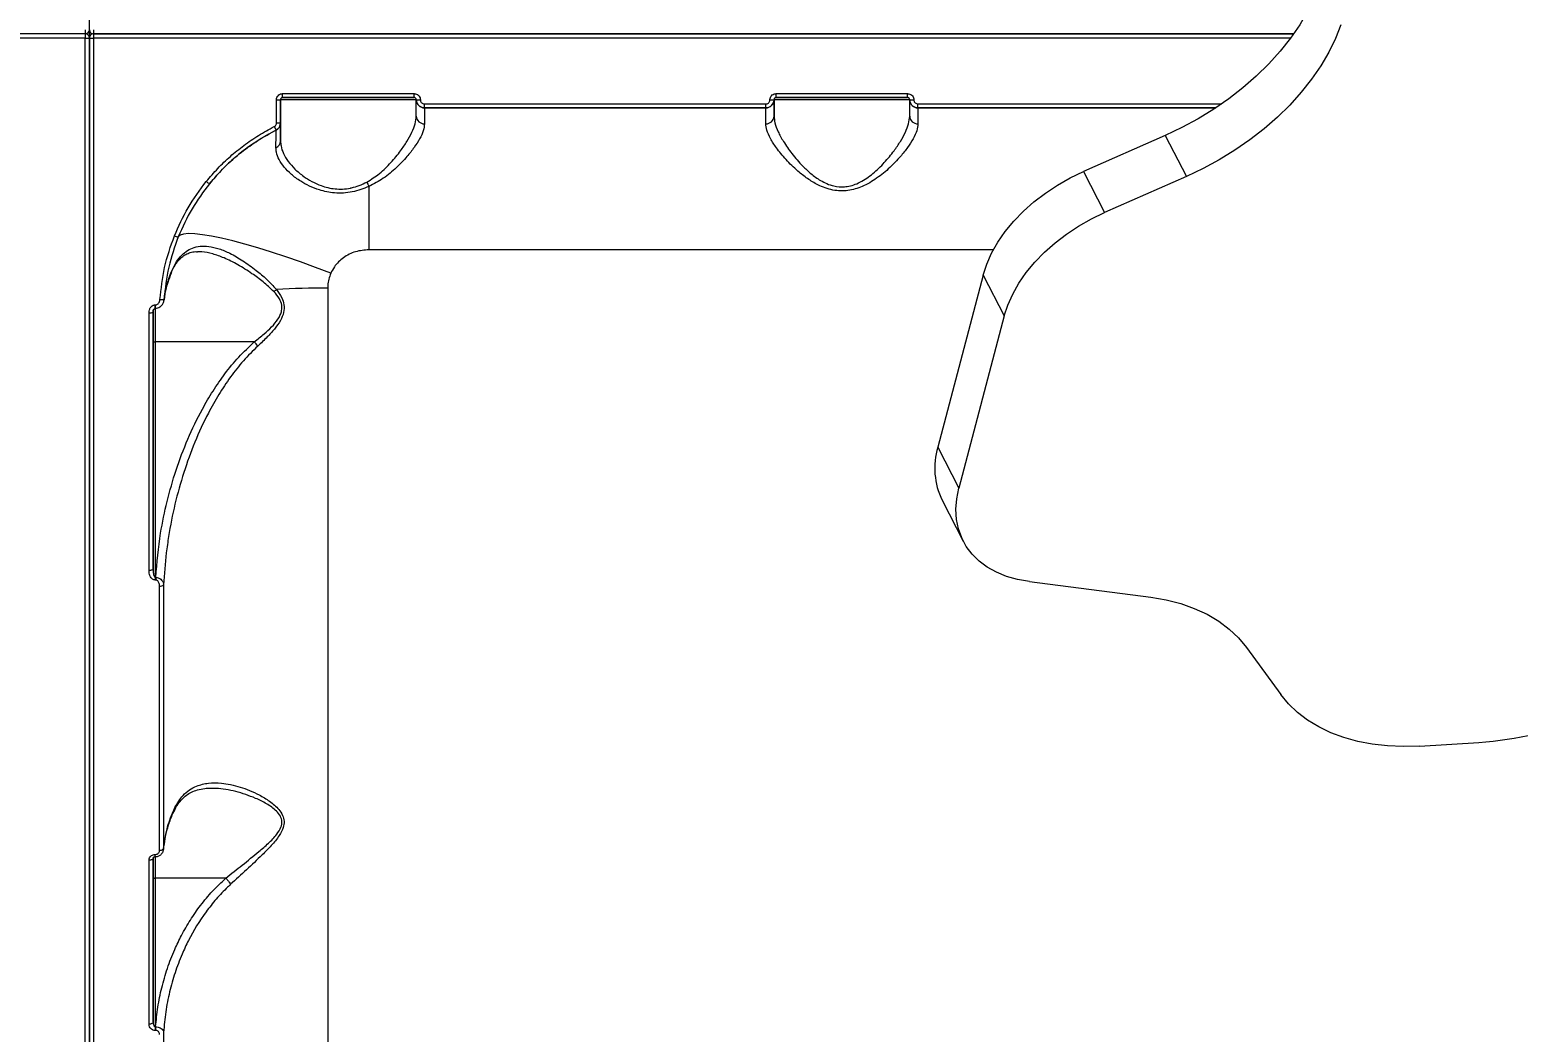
# Model space of a CAD drawing. Header units: millimetres. Extents: x -6431 to 4834, y -6422 to 4807.
# Drawn here: x 1864.2 to 2226.2, y -1159.6 to -915.8 of the extents above; entities that cross this region are included whole.
import ezdxf

# ---------------------------------------------------------------- set-up
doc = ezdxf.new("R2010")
doc.units = ezdxf.units.MM
for name, color, linetype in [('DIKOM_ОБЪЕКТ', 7, 'Continuous'), ('DIKOM_РАЗМЕР_ЗОНА', 7, 'Continuous'), ('DIKOM_РАЗМЕР_ОБЪЕКТА', 7, 'Continuous')]:
    doc.layers.add(name, color=color, linetype=linetype)
doc.styles.add('style1', font='arial.ttf', dxfattribs={"width": 0.8})
doc.dimstyles.new('1-50', dxfattribs={"dimtxt": 300, "dimasz": 200, "dimexe": 100, "dimexo": 0, "dimgap": 100, "dimtad": 0, "dimdec": 0, "dimtxsty": 'style1', "dimcen": 0, "dimclrd": 7, "dimclre": 7, "dimadec": 1, "dimazin": 2, "dimtfac": 1, "dimtdec": 0, "dimtmove": 1, "dimatfit": 3, "dimfxl": 0, "dimlwd": 25, "dimlwe": 18, "dimarcsym": 0})

# ---------------------------------------------------------------- blocks, each defined once
blk = doc.blocks.new('*D13')
at = {"layer": 'Defpoints', "color": 0, "transparency": 16777216}
for p in [(-3965.6, 378.37), (3334.4, -1220.38), (3334.4, -3843.38)]:
    blk.add_point(p, dxfattribs=at)
at = {"layer": 'DIKOM_РАЗМЕР_ОБЪЕКТА', "color": 7, "lineweight": 18, "transparency": 16777216}
for p, q in [((-3965.6, 378.37), (-3965.6, -3943.38)), ((3334.4, -1220.38), (3334.4, -3943.38))]:
    blk.add_line(p, q, dxfattribs=at)
at = {"layer": 'DIKOM_РАЗМЕР_ОБЪЕКТА', "color": 7, "lineweight": 25, "transparency": 16777216}
for p, q in [((-3765.6, -3843.38), (-182.11, -3843.38)), ((3134.4, -3843.38), (731.83, -3843.38))]:
    blk.add_line(p, q, dxfattribs=at)
at = {"layer": 'DIKOM_РАЗМЕР_ОБЪЕКТА', "color": 7, "transparency": 16777216}
for points in [[(-3765.6, -3810.04), (-3765.6, -3876.71), (-3965.6, -3843.38)], [(3134.4, -3810.04), (3134.4, -3876.71), (3334.4, -3843.38)]]:
    blk.add_solid(points, dxfattribs=at)
at = {"layer": 'DIKOM_РАЗМЕР_ОБЪЕКТА', "color": 0, "transparency": 16777216, "insert": (274.86, -3843.38), "char_height": 300, "attachment_point": 5, "style": 'style1'}
blk.add_mtext('7300', dxfattribs=at)
blk = doc.blocks.new('*D16')
at = {"layer": 'Defpoints', "color": 0, "transparency": 16777216}
for p in [(-5966.57, 409.56), (4834.4, -963.9), (4834.4, -6224.88)]:
    blk.add_point(p, dxfattribs=at)
at = {"layer": 'DIKOM_РАЗМЕР_ЗОНА', "color": 7, "lineweight": 18, "transparency": 16777216}
for p, q in [((-5966.57, 409.56), (-5966.57, -6324.88)), ((4834.4, -963.9), (4834.4, -6324.88))]:
    blk.add_line(p, q, dxfattribs=at)
at = {"layer": 'DIKOM_РАЗМЕР_ЗОНА', "color": 7, "lineweight": 25, "transparency": 16777216}
for p, q in [((-5766.57, -6224.88), (924.42, -6224.88)), ((4634.4, -6224.88), (2004.2, -6224.88))]:
    blk.add_line(p, q, dxfattribs=at)
at = {"layer": 'DIKOM_РАЗМЕР_ЗОНА', "color": 7, "transparency": 16777216}
for points in [[(-5766.57, -6191.54), (-5766.57, -6258.21), (-5966.57, -6224.88)], [(4634.4, -6191.54), (4634.4, -6258.21), (4834.4, -6224.88)]]:
    blk.add_solid(points, dxfattribs=at)
at = {"layer": 'DIKOM_РАЗМЕР_ЗОНА', "color": 0, "transparency": 16777216, "insert": (1464.31, -6224.88), "char_height": 300, "attachment_point": 5, "style": 'style1'}
blk.add_mtext('10800', dxfattribs=at)

msp = doc.modelspace()

# ---------------------------------------------------------------- linework, layer by layer
at = {"layer": 'DIKOM_ОБЪЕКТ', "color": 7, "linetype": 'Continuous', "lineweight": 15}
for p, q in [((1878.71, -915.77), (1878.71, -873.08)), ((1877.71, -915.76), (1877.71, -916.77)), ((1878.71, -915.79), (1878.71, -915.76)), ((1878.71, -915.79), (1878.71, -915.79)), ((1879.71, -915.76), (1879.71, -916.77)), ((1877.71, -916.77), (1393.71, -916.77)), ((1877.71, -917.77), (1393.71, -917.77)), ((1877.71, -916.77), (1877.71, -917.77)), ((1878.71, -917.7), (1878.71, -915.96)), ((1878.71, -915.97), (1878.71, -917.7)), ((1878.71, -917.75), (1878.71, -917.74)), ((1878.71, -942.64), (1878.71, -917.77)), ((1879.71, -916.77), (2171.58, -916.77)), ((1879.71, -916.77), (1879.71, -917.77)), ((2171.58, -916.77), (1879.71, -916.77)), ((2170.86, -917.77), (1879.71, -917.77)), ((1924.21, -938.43), (1924.21, -932.8)), ((1925.21, -932.77), (1925.21, -938.38)), ((1925.21, -942.87), (1925.21, -932.77)), ((1925.21, -932.77), (1925.21, -932.77)), ((1925.71, -931.3), (1957.71, -931.3)), ((1925.71, -932.26), (1925.71, -931.3)), ((1957.71, -932.26), (1925.71, -932.26)), ((1925.71, -932.26), (1925.71, -932.27)), ((1957.71, -932.26), (1957.71, -931.3)), ((1958.21, -932.77), (1958.21, -932.81)), ((1958.21, -936.82), (1958.21, -932.77)), ((1958.21, -932.78), (1958.21, -932.77)), ((1960.21, -933.81), (2043.21, -933.81)), ((1960.21, -934.77), (1960.21, -933.81)), ((2043.21, -934.77), (2043.21, -933.81)), ((2045.21, -932.77), (2045.21, -932.77)), ((2045.21, -932.77), (2045.21, -932.77)), ((2045.21, -932.77), (2045.21, -936.82)), ((2045.21, -936.82), (2045.21, -932.77)), ((2045.71, -931.3), (2077.71, -931.3)), ((2045.71, -932.26), (2045.71, -931.3)), ((2077.71, -932.26), (2045.71, -932.26)), ((2045.71, -932.26), (2045.71, -932.27)), ((2077.71, -932.26), (2077.71, -931.3)), ((2078.21, -932.77), (2078.21, -932.81)), ((2078.21, -936.82), (2078.21, -932.77)), ((2078.21, -932.78), (2078.21, -932.77)), ((2080.21, -934.77), (2080.21, -933.81)), ((2080.21, -933.81), (2154.08, -933.81)), ((1960.21, -934.77), (1960.21, -938.63)), ((1960.21, -934.77), (2043.21, -934.77)), ((2043.21, -934.77), (1960.21, -934.77)), ((1960.21, -934.77), (1960.21, -934.77)), ((2043.21, -938.63), (2043.21, -934.77)), ((2043.21, -934.77), (2043.21, -934.77)), ((2080.21, -934.77), (2080.21, -938.63)), ((2080.21, -934.77), (2080.21, -934.77)), ((2080.21, -934.77), (2152.67, -934.77)), ((2152.67, -934.77), (2080.21, -934.77)), ((1924.11, -940.16), (1924.11, -940.16)), ((1878.71, -941.63), (1878.71, -942.63)), ((1878.71, -942.63), (1878.71, -947.13)), ((2140.36, -941.48), (2120.48, -950.24)), ((2140.36, -941.48), (2145.5, -951.46)), ((1878.71, -947.13), (1878.71, -960.63)), ((2120.48, -950.24), (2125.61, -960.22)), ((2145.5, -951.46), (2125.61, -960.22)), ((1946.71, -953.86), (1946.71, -969.27)), ((1878.71, -960.62), (1878.71, -961.63)), ((2098.56, -969.27), (1946.71, -969.27)), ((1898.61, -974.92), (1898.6, -974.94)), ((2096.07, -975.42), (2085.04, -1017.32)), ((2096.07, -975.42), (2101.2, -985.39)), ((1896.95, -981.46), (1897.04, -980.81)), ((1878.71, -981.73), (1878.71, -990.73)), ((1878.71, -990.71), (1878.71, -981.75)), ((1894.21, -983.98), (1894.21, -990.71)), ((1894.21, -984.45), (1894.21, -1046.97)), ((1894.21, -991.52), (1894.21, -984.46)), ((1894.71, -982.67), (1894.8, -982.67)), ((1894.71, -983.51), (1894.71, -982.67)), ((1894.71, -983.5), (1894.71, -991.69)), ((1894.71, -983.51), (1894.8, -983.51)), ((1894.8, -983.51), (1894.8, -982.67)), ((2101.2, -985.39), (2090.17, -1027.3)), ((1894.21, -1046.97), (1894.21, -991.52)), ((1918.82, -991.69), (1894.71, -991.69)), ((1894.71, -991.69), (1894.71, -1048.97)), ((1878.71, -1030.25), (1878.71, -1010.3)), ((1878.71, -1029.31), (1878.71, -1011.32)), ((2085.04, -1017.32), (2090.17, -1027.3)), ((2086.09, -1030.17), (2091.22, -1040.15)), ((1894.71, -1048.97), (1894.83, -1048.97)), ((1894.71, -1048.97), (1894.71, -1049.62)), ((1894.83, -1049.62), (1894.71, -1049.62)), ((1894.83, -1048.97), (1894.83, -1049.62)), ((1896.77, -1050.78), (1896.77, -1114.97)), ((2107.31, -1050.01), (2136.86, -1053.81)), ((2160.13, -1066.04), (2168.48, -1077.45)), ((1878.71, -1075.82), (1878.71, -1076.82)), ((1878.71, -1076.82), (1878.71, -1081.32)), ((2202.2, -1090), (2216.63, -1089.14)), ((1878.71, -1094.81), (1878.71, -1095.82)), ((1878.71, -1112.28), (1878.71, -1121.28)), ((1878.71, -1121.25), (1878.71, -1112.3)), ((1893.21, -1157.66), (1893.21, -1117.79)), ((1894.21, -1121.97), (1894.21, -1117.33)), ((1894.71, -1116.38), (1894.74, -1116.38)), ((1894.71, -1116.9), (1894.71, -1116.38)), ((1894.71, -1116.9), (1894.74, -1116.9)), ((1894.71, -1116.9), (1894.71, -1122.13)), ((1894.74, -1116.9), (1894.74, -1116.38)), ((1894.21, -1157.09), (1894.21, -1121.97)), ((1911.87, -1122.13), (1894.71, -1122.13)), ((1894.71, -1122.13), (1894.71, -1158.28)), ((1878.71, -1156.16), (1878.71, -1136.21)), ((1894.71, -1158.28), (1894.81, -1158.28)), ((1894.71, -1158.28), (1894.71, -1159.18)), ((1894.81, -1158.28), (1894.81, -1159.18)), ((1894.81, -1159.18), (1894.71, -1159.18))]:
    msp.add_line(p, q, dxfattribs=at)
at = {"layer": 'DIKOM_ОБЪЕКТ', "color": 7, "linetype": 'Continuous', "lineweight": 15, "flags": 128}
for points in [[(2177.91, -904.58), (2176.61, -907.93), (2174.98, -911.26), (2173.05, -914.56), (2170.82, -917.82), (2168.3, -921), (2165.53, -924.09), (2162.5, -927.06), (2159.25, -929.9), (2155.79, -932.59), (2152.14, -935.11), (2148.34, -937.44), (2144.41, -939.57), (2140.36, -941.48)], [(2183.04, -914.56), (2181.74, -917.9), (2180.11, -921.24), (2178.18, -924.54), (2175.95, -927.8), (2173.44, -930.98), (2170.66, -934.07), (2167.63, -937.04), (2164.38, -939.88), (2160.92, -942.57), (2157.27, -945.09), (2153.47, -947.42), (2149.54, -949.55), (2145.5, -951.46)], [(1877.71, -1167.9), (1877.71, -1158.02), (1877.71, -1147.94), (1877.71, -1137.67), (1877.71, -1127.21), (1877.71, -1116.57), (1877.71, -1105.76), (1877.71, -1094.8), (1877.71, -1083.69), (1877.71, -1072.43), (1877.71, -1061.04), (1877.71, -1049.54), (1877.71, -1037.92), (1877.71, -1026.2), (1877.71, -1014.38), (1877.71, -1002.49), (1877.71, -990.52), (1877.71, -978.49), (1877.71, -966.41), (1877.71, -954.29), (1877.71, -942.13), (1877.71, -929.95), (1877.71, -917.77)], [(1878.71, -1167.3), (1878.71, -1157.45), (1878.71, -1147.39), (1878.71, -1137.14), (1878.71, -1126.71), (1878.71, -1116.09), (1878.71, -1105.31), (1878.71, -1094.38), (1878.71, -1083.29), (1878.71, -1072.06), (1878.71, -1060.7), (1878.71, -1049.22), (1878.71, -1037.63), (1878.71, -1025.94), (1878.71, -1014.15), (1878.71, -1002.28), (1878.71, -990.35), (1878.71, -978.34), (1878.71, -966.29), (1878.71, -954.2), (1878.71, -942.07), (1878.71, -929.92), (1878.71, -917.76)], [(1878.71, -917.76), (1878.71, -929.92), (1878.71, -942.07), (1878.71, -954.2), (1878.71, -966.29), (1878.71, -978.34), (1878.71, -990.35), (1878.71, -1002.28), (1878.71, -1014.15), (1878.71, -1025.94), (1878.71, -1037.63), (1878.71, -1049.22), (1878.71, -1060.7), (1878.71, -1072.06), (1878.71, -1083.29), (1878.71, -1094.38), (1878.71, -1105.31), (1878.71, -1116.09), (1878.71, -1126.71), (1878.71, -1137.14), (1878.71, -1147.39), (1878.71, -1157.45), (1878.71, -1167.3)], [(1879.71, -917.77), (1879.71, -929.95), (1879.71, -942.13), (1879.71, -954.29), (1879.71, -966.41), (1879.71, -978.49), (1879.71, -990.52), (1879.71, -1002.49), (1879.71, -1014.38), (1879.71, -1026.2), (1879.71, -1037.92), (1879.71, -1049.54), (1879.71, -1061.04), (1879.71, -1072.43), (1879.71, -1083.69), (1879.71, -1094.8), (1879.71, -1105.76), (1879.71, -1116.57), (1879.71, -1127.21), (1879.71, -1137.67), (1879.71, -1147.94), (1879.71, -1158.02), (1879.71, -1167.9)], [(1958.21, -932.77), (1958.03, -932.77), (1957.48, -932.77), (1956.58, -932.77), (1955.34, -932.77), (1953.81, -932.77), (1952, -932.77), (1949.96, -932.77), (1947.74, -932.77), (1945.38, -932.77), (1942.94, -932.77), (1940.48, -932.77), (1938.04, -932.77), (1935.68, -932.77), (1933.46, -932.77), (1931.42, -932.77), (1929.62, -932.77), (1928.08, -932.77), (1926.84, -932.77), (1925.94, -932.77), (1925.39, -932.77), (1925.21, -932.77)], [(1925.71, -932.27), (1925.89, -932.27), (1926.42, -932.27), (1927.29, -932.27), (1928.49, -932.27), (1929.98, -932.27), (1931.73, -932.27), (1933.71, -932.27), (1935.86, -932.27), (1938.15, -932.27), (1940.51, -932.27), (1942.91, -932.27), (1945.27, -932.27), (1947.56, -932.27), (1949.71, -932.27), (1951.69, -932.27), (1953.44, -932.27), (1954.93, -932.27), (1956.13, -932.27), (1957, -932.27), (1957.53, -932.27), (1957.71, -932.27)], [(1941.71, -932.27), (1942.98, -932.27), (1944.14, -932.27), (1945.11, -932.27), (1945.8, -932.27), (1946.16, -932.27), (1946.16, -932.27), (1945.8, -932.27), (1945.11, -932.27), (1944.14, -932.27), (1942.98, -932.27), (1941.71, -932.27), (1940.44, -932.27), (1939.28, -932.27), (1938.31, -932.27), (1937.62, -932.27), (1937.26, -932.27), (1937.26, -932.27), (1937.62, -932.27), (1938.31, -932.27), (1939.28, -932.27), (1940.44, -932.27), (1941.71, -932.27)], [(2078.21, -932.77), (2078.03, -932.77), (2077.48, -932.77), (2076.58, -932.77), (2075.34, -932.77), (2073.81, -932.77), (2072, -932.77), (2069.96, -932.77), (2067.74, -932.77), (2065.38, -932.77), (2062.94, -932.77), (2060.48, -932.77), (2058.04, -932.77), (2055.68, -932.77), (2053.46, -932.77), (2051.42, -932.77), (2049.61, -932.77), (2048.08, -932.77), (2046.84, -932.77), (2045.94, -932.77), (2045.39, -932.77), (2045.21, -932.77)], [(2045.71, -932.27), (2045.89, -932.27), (2046.42, -932.27), (2047.29, -932.27), (2048.49, -932.27), (2049.98, -932.27), (2051.73, -932.27), (2053.71, -932.27), (2055.86, -932.27), (2058.15, -932.27), (2060.51, -932.27), (2062.91, -932.27), (2065.27, -932.27), (2067.56, -932.27), (2069.71, -932.27), (2071.69, -932.27), (2073.44, -932.27), (2074.93, -932.27), (2076.13, -932.27), (2077, -932.27), (2077.53, -932.27), (2077.71, -932.27)], [(2061.71, -932.27), (2062.98, -932.27), (2064.14, -932.27), (2065.11, -932.27), (2065.8, -932.27), (2066.16, -932.27), (2066.16, -932.27), (2065.8, -932.27), (2065.11, -932.27), (2064.14, -932.27), (2062.98, -932.27), (2061.71, -932.27), (2060.44, -932.27), (2059.28, -932.27), (2058.31, -932.27), (2057.62, -932.27), (2057.26, -932.27), (2057.26, -932.27), (2057.62, -932.27), (2058.31, -932.27), (2059.28, -932.27), (2060.44, -932.27), (2061.71, -932.27)], [(2096.07, -975.42), (2096.94, -972.75), (2098.13, -970.09), (2099.63, -967.45), (2101.43, -964.85), (2103.51, -962.34), (2105.85, -959.92), (2108.42, -957.64), (2111.2, -955.51), (2114.16, -953.55), (2117.26, -951.79), (2120.48, -950.24)], [(2101.2, -985.39), (2102.07, -982.73), (2103.26, -980.07), (2104.76, -977.42), (2106.56, -974.83), (2108.64, -972.31), (2110.98, -969.9), (2113.56, -967.62), (2116.33, -965.49), (2119.29, -963.53), (2122.39, -961.77), (2125.61, -960.22)], [(1937.42, -974.98), (1933.73, -973.57), (1930.07, -972.24), (1926.48, -970.99), (1923.01, -969.85), (1919.67, -968.81), (1916.51, -967.9), (1913.56, -967.11), (1910.84, -966.47), (1908.39, -965.96), (1906.22, -965.61), (1904.36, -965.41), (1902.83, -965.36), (1901.63, -965.47), (1900.79, -965.74), (1900.32, -966.15)], [(1898.66, -974.59), (1898.63, -974.84), (1898.61, -974.92)], [(1936.66, -978.62), (1936.66, -990.09), (1936.66, -1001.49), (1936.66, -1012.81), (1936.66, -1024.04), (1936.66, -1035.17), (1936.66, -1046.19), (1936.66, -1057.1), (1936.66, -1067.87), (1936.66, -1078.5), (1936.66, -1088.98), (1936.66, -1099.3), (1936.66, -1109.45), (1936.66, -1119.42), (1936.66, -1129.2), (1936.66, -1138.79), (1936.66, -1148.16), (1936.66, -1157.33), (1936.66, -1166.27)], [(1893.21, -1047.28), (1893.21, -1039.58), (1893.21, -1031.84), (1893.21, -1024.06), (1893.21, -1016.24), (1893.21, -1008.38), (1893.21, -1000.49), (1893.21, -992.56), (1893.21, -984.61)], [(1894.21, -991.52), (1894.22, -991.55), (1894.25, -991.59), (1894.29, -991.61), (1894.36, -991.64), (1894.43, -991.66), (1894.52, -991.67), (1894.61, -991.68), (1894.71, -991.69)], [(2107.31, -1050.01), (2104.45, -1049.5), (2101.77, -1048.74), (2099.31, -1047.73), (2097.07, -1046.48), (2095.09, -1045), (2093.38, -1043.32), (2091.96, -1041.45), (2090.85, -1039.39), (2090.06, -1037.19), (2089.59, -1034.86), (2089.45, -1032.41), (2089.65, -1029.89), (2090.17, -1027.3)], [(1894.21, -1046.97), (1894.19, -1047.03), (1894.13, -1047.09), (1894.04, -1047.14), (1893.92, -1047.19), (1893.77, -1047.23), (1893.59, -1047.26), (1893.41, -1047.27), (1893.21, -1047.28)], [(1895.77, -1115.41), (1895.77, -1107.63), (1895.77, -1099.77), (1895.77, -1091.84), (1895.77, -1083.82), (1895.77, -1075.74), (1895.77, -1067.58), (1895.77, -1059.36), (1895.77, -1051.08)], [(2136.86, -1053.81), (2140.58, -1054.44), (2144.11, -1055.34), (2147.43, -1056.51), (2150.52, -1057.94), (2153.35, -1059.62), (2155.91, -1061.54), (2158.17, -1063.68), (2160.13, -1066.04)], [(2202.2, -1090), (2198.25, -1090.1), (2194.41, -1089.95), (2190.71, -1089.53), (2187.16, -1088.86), (2183.8, -1087.93), (2180.63, -1086.75), (2177.69, -1085.33), (2174.98, -1083.68), (2172.54, -1081.81), (2170.37, -1079.73), (2168.48, -1077.45)], [(1878.71, -1081.32), (1878.71, -1082.98), (1878.71, -1084.76), (1878.71, -1086.58), (1878.71, -1088.37), (1878.71, -1090.05), (1878.71, -1091.57), (1878.71, -1092.84), (1878.71, -1093.83), (1878.71, -1094.49), (1878.71, -1094.8), (1878.71, -1094.82)], [(1894.21, -1117.32), (1894.19, -1117.41), (1894.13, -1117.5), (1894.04, -1117.58), (1893.92, -1117.65), (1893.77, -1117.71), (1893.59, -1117.76), (1893.41, -1117.78), (1893.21, -1117.79)], [(1894.21, -1117.22), (1894.21, -1118.25), (1894.21, -1119.39), (1894.21, -1120.31), (1894.21, -1120.95), (1894.21, -1121.25), (1894.21, -1121.19), (1894.21, -1120.78), (1894.21, -1120.03), (1894.21, -1119.03), (1894.21, -1117.84), (1894.21, -1117.31)], [(1894.21, -1117.32), (1894.21, -1122.43), (1894.21, -1127.51), (1894.21, -1132.55), (1894.21, -1137.55), (1894.21, -1142.5), (1894.21, -1147.41), (1894.21, -1152.27), (1894.21, -1157.09)], [(1896.77, -1114.97), (1896.74, -1115.05), (1896.67, -1115.14), (1896.58, -1115.21), (1896.45, -1115.28), (1896.3, -1115.33), (1896.14, -1115.37), (1895.96, -1115.4), (1895.77, -1115.41)], [(1894.21, -1121.97), (1894.22, -1122), (1894.25, -1122.03), (1894.29, -1122.06), (1894.36, -1122.08), (1894.43, -1122.1), (1894.52, -1122.12), (1894.61, -1122.13), (1894.71, -1122.13)], [(1878.71, -1155.19), (1878.71, -1152.78), (1878.71, -1143.68), (1878.71, -1137.22)], [(1894.21, -1157.09), (1894.19, -1157.2), (1894.13, -1157.31), (1894.04, -1157.41), (1893.92, -1157.49), (1893.77, -1157.56), (1893.59, -1157.62), (1893.41, -1157.65), (1893.21, -1157.66)], [(1896.77, -1159.61), (1896.77, -1168.49), (1896.77, -1177.19), (1896.77, -1185.72), (1896.77, -1194.06), (1896.77, -1202.21), (1896.77, -1210.16), (1896.77, -1217.91), (1896.77, -1225.45)]]:
    msp.add_lwpolyline(points, dxfattribs=at)
at = {"layer": 'DIKOM_ОБЪЕКТ', "color": 7, "linetype": 'Continuous', "lineweight": 15}
for centre, radius, start, end in [((1877.71, -915.76), 1, 270.0081, 359.9987), ((1877.71, -915.77), 1, 274.5138, 0.006), ((1879.71, -915.77), 1, 181.1999, 269.9871), ((1879.71, -915.77), 1, 181.1719, 270.0014), ((1877.71, -917.76), 1, 359.9984, 90.0016), ((1877.97, -813.08), 104.69, 269.8562, 270.4034), ((1879.71, -917.76), 1, 89.9906, 180.0094), ((1879.45, -813.11), 104.66, 269.5965, 270.1439), ((1924.46, -926.2), 6.61, 267.8337, 276.5222), ((1958.96, -926.2), 6.61, 263.4793, 272.1648), ((1960.21, -932.77), 2, 181.181, 269.9992), ((2043.21, -932.77), 2, 270.0022, 359.9943), ((2044.46, -926.19), 6.61, 267.838, 276.5169), ((2078.96, -926.2), 6.61, 263.4778, 272.1663), ((2080.21, -932.77), 2, 181.1849, 269.9953), ((1960.12, -936.72), 1.91, 183.0574, 272.7505), ((2043.3, -936.72), 1.91, 267.2494, 356.9465), ((2080.12, -936.72), 1.91, 183.0433, 272.754), ((1932.42, -935.15), 9.7, 205.502, 211.1306), ((1923.21, -938.38), 2, 296.8585, 0.0068), ((1924.46, -933.53), 4.91, 267.089, 278.7938), ((1923.45, -942.81), 1.76, 291.1422, 358.1728), ((1909.57, -950.05), 3.56, 227.2136, 242.5215), ((1953.06, -949.92), 7.47, 202.8245, 211.8578), ((1900.47, -963.77), 2.38, 242.9128, 266.2184), ((1920.03, -974.53), 6.06, 305.6328, 313.2815), ((1936.54, -1215.14), 236.53, 89.97, 92.994), ((1893.45, -982.94), 1.69, 261.7187, 296.6163), ((1896.23, -979.43), 1.97, 259.8032, 289.1149), ((1912.7, -997.66), 8.55, 35.4045, 44.2937), ((2102.06, -1022.41), 17.76, 163.3715, 205.9337), ((1895.97, -1049.93), 1.16, 259.9592, 313.1199), ((2209.41, -995.77), 93.65, 274.4217, 308.2314)]:
    msp.add_arc(centre, radius, start, end, dxfattribs=at)
for points, knots in [([(1924.21, -932.8), (1924.22, -932.69), (1924.24, -932.41), (1924.42, -931.99), (1924.76, -931.61), (1925.2, -931.35), (1925.54, -931.32), (1925.71, -931.3)], [0, 0, 0, 0, 0.141863, 0.35673, 0.571363, 0.785773, 1, 1, 1, 1]), ([(1925.71, -932.26), (1925.65, -932.27), (1925.54, -932.28), (1925.39, -932.37), (1925.28, -932.49), (1925.22, -932.64), (1925.21, -932.73), (1925.21, -932.77)], [0, 0, 0, 0, 0.214043, 0.428005, 0.642595, 0.857821, 1, 1, 1, 1]), ([(1957.71, -931.3), (1957.82, -931.31), (1958.1, -931.33), (1958.52, -931.5), (1958.9, -931.85), (1959.16, -932.3), (1959.19, -932.63), (1959.21, -932.8)], [0, 0, 0, 0, 0.140597, 0.355129, 0.569875, 0.784875, 1, 1, 1, 1]), ([(1958.21, -932.77), (1958.2, -932.71), (1958.19, -932.6), (1958.11, -932.45), (1957.98, -932.33), (1957.84, -932.27), (1957.75, -932.27), (1957.71, -932.26)], [0, 0, 0, 0, 0.215437, 0.430703, 0.645242, 0.859618, 1, 1, 1, 1]), ([(1960.21, -934.77), (1960.06, -934.76), (1959.69, -934.73), (1959.13, -934.49), (1958.62, -934.04), (1958.28, -933.44), (1958.23, -932.99), (1958.21, -932.77)], [0, 0, 0, 0, 0.140786, 0.355487, 0.570313, 0.785173, 1, 1, 1, 1]), ([(1959.21, -932.8), (1959.22, -932.92), (1959.24, -933.14), (1959.42, -933.44), (1959.67, -933.67), (1959.95, -933.79), (1960.14, -933.8), (1960.21, -933.81)], [0, 0, 0, 0, 0.21514, 0.430204, 0.644962, 0.859428, 1, 1, 1, 1]), ([(2045.21, -932.77), (2045.2, -932.91), (2045.18, -933.29), (2044.94, -933.85), (2044.48, -934.35), (2043.88, -934.7), (2043.43, -934.74), (2043.21, -934.77)], [0, 0, 0, 0, 0.141706, 0.356395, 0.570968, 0.785457, 1, 1, 1, 1]), ([(2043.21, -933.81), (2043.32, -933.79), (2043.55, -933.77), (2043.85, -933.6), (2044.07, -933.35), (2044.19, -933.06), (2044.21, -932.88), (2044.21, -932.8)], [0, 0, 0, 0, 0.214177, 0.428542, 0.64319, 0.858075, 1, 1, 1, 1]), ([(2044.21, -932.8), (2044.22, -932.69), (2044.24, -932.41), (2044.42, -931.99), (2044.76, -931.61), (2045.2, -931.35), (2045.54, -931.32), (2045.71, -931.3)], [0, 0, 0, 0, 0.141868, 0.356726, 0.571282, 0.785682, 1, 1, 1, 1]), ([(2045.71, -932.26), (2045.65, -932.27), (2045.54, -932.28), (2045.39, -932.37), (2045.28, -932.49), (2045.22, -932.64), (2045.21, -932.73), (2045.21, -932.77)], [0, 0, 0, 0, 0.214011, 0.428206, 0.642764, 0.857843, 1, 1, 1, 1]), ([(2077.71, -931.3), (2077.82, -931.31), (2078.1, -931.33), (2078.52, -931.51), (2078.9, -931.85), (2079.16, -932.3), (2079.19, -932.63), (2079.21, -932.8)], [0, 0, 0, 0, 0.140686, 0.355106, 0.569911, 0.784893, 1, 1, 1, 1]), ([(2078.21, -932.77), (2078.2, -932.71), (2078.19, -932.6), (2078.11, -932.45), (2077.98, -932.33), (2077.84, -932.27), (2077.75, -932.27), (2077.71, -932.26)], [0, 0, 0, 0, 0.215477, 0.430732, 0.645258, 0.859625, 1, 1, 1, 1]), ([(2080.21, -934.77), (2080.06, -934.76), (2079.69, -934.73), (2079.13, -934.49), (2078.62, -934.04), (2078.28, -933.44), (2078.23, -932.99), (2078.21, -932.77)], [0, 0, 0, 0, 0.140715, 0.355423, 0.570313, 0.785179, 1, 1, 1, 1]), ([(2079.21, -932.8), (2079.22, -932.92), (2079.24, -933.14), (2079.42, -933.44), (2079.67, -933.67), (2079.95, -933.79), (2080.14, -933.8), (2080.21, -933.81)], [0, 0, 0, 0, 0.215159, 0.430167, 0.644943, 0.859567, 1, 1, 1, 1]), ([(1946.17, -952.82), (1947.24, -952.15), (1949.46, -950.77), (1952.13, -948.05), (1954.32, -945.38), (1956.01, -942.88), (1957.2, -940.67), (1958.04, -938.58), (1958.15, -937.41), (1958.21, -936.82)], [0, 0, 0, 0, 0.146377, 0.305498, 0.468992, 0.600899, 0.735098, 0.865703, 1, 1, 1, 1]), ([(2045.21, -936.82), (2045.26, -937.34), (2045.36, -938.48), (2046.16, -940.56), (2047.52, -943.07), (2049.49, -945.92), (2051.78, -948.59), (2054.16, -950.81), (2056.15, -952.26), (2058.06, -953.24), (2059.99, -953.9), (2061.72, -954.04), (2063.34, -953.85), (2064.63, -953.53), (2066.82, -952.58), (2069.42, -950.74), (2072.14, -948.06), (2074.32, -945.38), (2076.01, -942.88), (2077.2, -940.67), (2078.04, -938.58), (2078.15, -937.41), (2078.21, -936.82)], [0, 0, 0, 0, 0.050715, 0.109916, 0.170725, 0.242652, 0.316474, 0.36375, 0.411988, 0.440048, 0.468858, 0.510101, 0.521088, 0.54682, 0.573408, 0.636933, 0.704611, 0.774149, 0.830252, 0.88733, 0.942879, 1, 1, 1, 1]), ([(1907.15, -952.66), (1908.07, -951.59), (1909.89, -949.45), (1912.96, -946.53), (1916.27, -943.84), (1919.83, -941.39), (1922.39, -940.01), (1923.66, -939.32)], [0, 0, 0, 0, 0.197833, 0.395498, 0.593165, 0.796583, 1, 1, 1, 1]), ([(1907.93, -953.21), (1909.12, -951.84), (1911.51, -949.08), (1915.52, -945.59), (1919.71, -942.55), (1922.64, -940.96), (1924.11, -940.16)], [0, 0, 0, 0, 0.259855, 0.522844, 0.760232, 1, 1, 1, 1]), ([(1924.11, -940.16), (1921.71, -941.52), (1918.06, -943.58), (1913.71, -947.13), (1910.64, -950.03), (1908.82, -952.16), (1907.93, -953.21)], [0, 0, 0, 0, 0.395169, 0.598668, 0.802162, 1, 1, 1, 1]), ([(1923.66, -939.32), (1923.76, -939.26), (1923.95, -939.14), (1924.14, -938.85), (1924.21, -938.6), (1924.21, -938.46), (1924.21, -938.43)], [0, 0, 0, 0, 0.305762, 0.611608, 0.917984, 1, 1, 1, 1]), ([(1924.09, -944.46), (1924.09, -943.59), (1924.1, -941.83), (1924.11, -940.59), (1924.11, -940.19), (1924.11, -940.17), (1924.11, -940.16)], [0, 0, 0, 0, 0.341497, 0.692996, 0.918012, 1, 1, 1, 1]), ([(1925.21, -938.38), (1925.21, -938.44), (1925.2, -938.72), (1925.06, -939.22), (1924.69, -939.8), (1924.3, -940.04), (1924.11, -940.16)], [0, 0, 0, 0, 0.081858, 0.387987, 0.693888, 1, 1, 1, 1]), ([(1925.21, -938.38), (1925.21, -938.47), (1925.21, -938.65), (1925.21, -940.11), (1925.21, -941.94), (1925.21, -942.87)], [0, 0, 0, 0, 0.306974, 0.648469, 1, 1, 1, 1]), ([(1960.21, -938.63), (1960.15, -939.18), (1960.02, -940.29), (1959.09, -942.27), (1957.74, -944.39), (1955.86, -946.77), (1953.4, -949.34), (1950.37, -951.93), (1947.9, -953.24), (1946.71, -953.86)], [0, 0, 0, 0, 0.131658, 0.263488, 0.39514, 0.526872, 0.688298, 0.849532, 1, 1, 1, 1]), ([(2080.21, -938.63), (2080.15, -939.17), (2080.02, -940.28), (2079.1, -942.25), (2077.75, -944.38), (2075.88, -946.75), (2073.41, -949.33), (2070.34, -951.9), (2066.92, -953.94), (2063.81, -954.89), (2061.36, -955.02), (2059.49, -954.8), (2057.65, -954.28), (2055.54, -953.37), (2053.29, -951.98), (2050.65, -949.9), (2048.04, -947.33), (2045.83, -944.63), (2044.29, -942.21), (2043.38, -940.22), (2043.26, -939.12), (2043.21, -938.63)], [0, 0, 0, 0, 0.054582, 0.111032, 0.165947, 0.222012, 0.289072, 0.35796, 0.422672, 0.477405, 0.504749, 0.533098, 0.562353, 0.592381, 0.639888, 0.688583, 0.759283, 0.83206, 0.890159, 0.949868, 1, 1, 1, 1]), ([(1946.71, -953.86), (1946.06, -954.14), (1944.76, -954.68), (1942.66, -955.24), (1940.49, -955.53), (1937.74, -955.5), (1934.9, -954.89), (1932.19, -953.81), (1929.86, -952.52), (1927.75, -950.96), (1925.98, -949.18), (1924.76, -947.36), (1924.16, -945.77), (1924.11, -944.82), (1924.09, -944.46)], [0, 0, 0, 0, 0.061061, 0.122048, 0.183619, 0.245192, 0.354859, 0.436927, 0.5191, 0.622818, 0.726597, 0.83109, 0.935577, 1, 1, 1, 1]), ([(1925.21, -942.87), (1925.23, -943.25), (1925.29, -944.24), (1925.85, -945.9), (1926.99, -947.8), (1928.64, -949.68), (1930.59, -951.32), (1932.76, -952.69), (1935.26, -953.84), (1937.86, -954.49), (1940.3, -954.55), (1941.64, -954.38), (1943, -954.09), (1944.38, -953.67), (1945.57, -953.11), (1946.17, -952.82)], [0, 0, 0, 0, 0.065391, 0.170368, 0.277942, 0.38181, 0.488411, 0.569565, 0.652795, 0.76042, 0.815164, 0.871887, 0.880046, 0.939202, 1, 1, 1, 1]), ([(1899.39, -965.89), (1900.42, -963.57), (1902.5, -958.87), (1905.59, -954.75), (1907.15, -952.66)], [0, 0, 0, 0, 0.494172, 1, 1, 1, 1]), ([(1907.93, -953.21), (1906.43, -955.2), (1903.39, -959.23), (1901.35, -963.82), (1900.32, -966.15)], [0, 0, 0, 0, 0.494166, 1, 1, 1, 1]), ([(1895.88, -981.37), (1896.16, -978.76), (1896.72, -973.48), (1898.49, -968.44), (1899.39, -965.89)], [0, 0, 0, 0, 0.493874, 1, 1, 1, 1]), ([(1900.32, -966.15), (1899.45, -968.58), (1897.71, -973.51), (1897.16, -978.68), (1896.88, -981.3)], [0, 0, 0, 0, 0.493823, 1, 1, 1, 1]), ([(1898.62, -974.95), (1898.7, -974.74), (1898.98, -974), (1899.57, -972.97), (1900.35, -971.86), (1901.22, -971.01), (1902.18, -970.35), (1903.27, -969.92), (1904.22, -969.71), (1904.86, -969.75), (1905.01, -969.76)], [0, 0, 0, 0, 0.054602, 0.186595, 0.322706, 0.46144, 0.610666, 0.772129, 0.947556, 1, 1, 1, 1]), ([(1898.66, -974.59), (1898.98, -973.9), (1899.61, -972.52), (1900.81, -970.9), (1902.19, -969.65), (1903.81, -968.78), (1905.65, -968.36), (1907.81, -968.4), (1910.22, -968.97), (1913, -970.13), (1916.05, -971.89), (1919.06, -974.08), (1921.85, -976.39), (1923.41, -978.09), (1924.18, -978.94)], [0, 0, 0, 0, 0.067605, 0.135243, 0.205688, 0.276167, 0.355561, 0.434998, 0.52675, 0.618551, 0.72588, 0.83325, 0.916679, 1, 1, 1, 1]), ([(1923.56, -979.46), (1922.71, -978.65), (1921, -977.03), (1918.01, -974.89), (1914.82, -972.86), (1911.61, -971.26), (1908.69, -970.23), (1906.53, -969.74), (1905.36, -969.77), (1905.01, -969.78)], [0, 0, 0, 0, 0.14049, 0.281176, 0.458547, 0.635852, 0.786163, 0.936401, 1, 1, 1, 1]), ([(1946.71, -969.27), (1945.6, -969.37), (1943.39, -969.56), (1940.44, -971.08), (1938.44, -973), (1937.69, -974.46), (1937.42, -974.98)], [0, 0, 0, 0, 0.288566, 0.571635, 0.847053, 1, 1, 1, 1]), ([(1896.88, -981.3), (1897.06, -980.17), (1897.43, -977.9), (1898.25, -975.69), (1898.66, -974.59)], [0, 0, 0, 0, 0.497406, 1, 1, 1, 1]), ([(1897.04, -980.81), (1897.07, -980.52), (1897.23, -979.3), (1897.75, -977.33), (1898.38, -975.68), (1898.67, -974.94)], [0, 0, 0, 0, 0.143856, 0.612573, 1, 1, 1, 1]), ([(1937.42, -974.98), (1937.09, -975.96), (1936.73, -977.04), (1936.66, -978.28), (1936.66, -978.5), (1936.66, -978.62)], [0, 0, 0, 0, 0.821759, 0.907872, 1, 1, 1, 1]), ([(1918.82, -991.69), (1919.63, -991.04), (1921.07, -989.9), (1923.06, -988.08), (1924.55, -986.34), (1925.44, -984.62), (1925.57, -983.4), (1925.44, -982.32), (1924.91, -980.97), (1924.06, -980.01), (1923.56, -979.46)], [0, 0, 0, 0, 0.201052, 0.358392, 0.51494, 0.638496, 0.721776, 0.744952, 0.851264, 1, 1, 1, 1]), ([(1924.18, -978.94), (1924.66, -979.58), (1925.48, -980.69), (1926.13, -982.64), (1926.04, -984.61), (1925.15, -986.65), (1923.73, -988.63), (1921.84, -990.68), (1920.45, -991.98), (1919.67, -992.71)], [0, 0, 0, 0, 0.149115, 0.259625, 0.371652, 0.498764, 0.652538, 0.80698, 1, 1, 1, 1]), ([(1893.21, -984.61), (1893.23, -984.36), (1893.27, -983.88), (1893.57, -983.29), (1893.96, -982.9), (1894.35, -982.7), (1894.6, -982.68), (1894.71, -982.67)], [0, 0, 0, 0, 0.27918, 0.529393, 0.721627, 0.879378, 1, 1, 1, 1]), ([(1894.22, -984.62), (1894.21, -984.53), (1894.2, -984.26), (1894.3, -983.89), (1894.48, -983.63), (1894.61, -983.53), (1894.69, -983.51), (1894.74, -983.51), (1894.76, -983.52), (1894.77, -983.52)], [0, 0, 0, 0, 0.199508, 0.594967, 0.802327, 0.904548, 0.944352, 0.974813, 1, 1, 1, 1]), ([(1894.8, -983.49), (1894.98, -983.49), (1895.36, -983.47), (1895.9, -983.19), (1896.39, -982.72), (1896.75, -982.07), (1896.88, -981.53), (1896.88, -981.24), (1896.88, -981.22)], [0, 0, 0, 0, 0.151095, 0.333533, 0.523229, 0.739665, 0.984749, 1, 1, 1, 1]), ([(1894.8, -982.67), (1894.87, -982.66), (1895.03, -982.65), (1895.29, -982.53), (1895.58, -982.27), (1895.81, -981.87), (1895.86, -981.54), (1895.88, -981.37)], [0, 0, 0, 0, 0.101031, 0.261385, 0.460681, 0.726542, 1, 1, 1, 1]), ([(1894.83, -1048.97), (1895.15, -1045.37), (1895.71, -1039.16), (1897.54, -1030.47), (1899.72, -1022.82), (1902.55, -1015.29), (1905.63, -1008.88), (1908.73, -1003.61), (1911.66, -999.37), (1914.95, -995.31), (1917.53, -992.9), (1918.82, -991.69)], [0, 0, 0, 0, 0.172163, 0.296946, 0.421723, 0.549577, 0.677393, 0.75695, 0.836486, 0.918275, 1, 1, 1, 1]), ([(1919.67, -992.71), (1918.47, -993.88), (1916.07, -996.23), (1912.95, -1000.24), (1910.12, -1004.49), (1907.16, -1009.77), (1904.25, -1016.07), (1901.56, -1023.5), (1899.43, -1031.15), (1898.14, -1037.7), (1897.21, -1044.25), (1896.94, -1048.19), (1896.77, -1050.78)], [0, 0, 0, 0, 0.077604, 0.155265, 0.235469, 0.315698, 0.438519, 0.561376, 0.687285, 0.8132, 0.876762, 1, 1, 1, 1]), ([(1894.71, -1049.62), (1894.61, -1049.61), (1894.39, -1049.59), (1894.04, -1049.4), (1893.69, -1049.05), (1893.34, -1048.38), (1893.22, -1047.75), (1893.21, -1047.33), (1893.21, -1047.28)], [0, 0, 0, 0, 0.093376, 0.208773, 0.37212, 0.579309, 0.953638, 1, 1, 1, 1]), ([(1894.21, -1046.97), (1894.22, -1047.32), (1894.24, -1047.84), (1894.36, -1048.45), (1894.47, -1048.76), (1894.58, -1048.91), (1894.66, -1048.97), (1894.69, -1048.97), (1894.71, -1048.97)], [0, 0, 0, 0, 0.495864, 0.719762, 0.870255, 0.951017, 0.975921, 1, 1, 1, 1]), ([(1894.83, -1048.97), (1894.96, -1048.98), (1895.23, -1049), (1895.66, -1049.15), (1896.11, -1049.42), (1896.52, -1049.87), (1896.73, -1050.35), (1896.76, -1050.68), (1896.77, -1050.78)], [0, 0, 0, 0, 0.113719, 0.249369, 0.422701, 0.613503, 0.884819, 1, 1, 1, 1]), ([(1895.77, -1051.08), (1895.75, -1050.81), (1895.71, -1050.42), (1895.47, -1049.97), (1895.26, -1049.75), (1895.03, -1049.64), (1894.89, -1049.63), (1894.83, -1049.62)], [0, 0, 0, 0, 0.429974, 0.625796, 0.788077, 0.905262, 1, 1, 1, 1]), ([(1899.47, -1105.53), (1899.5, -1105.46), (1899.75, -1104.9), (1900.33, -1104.01), (1901.24, -1102.86), (1902.31, -1101.92), (1903.54, -1101.18), (1905.04, -1100.62), (1906.63, -1100.27), (1907.79, -1100.25), (1908.32, -1100.24)], [0, 0, 0, 0, 0.014884, 0.135018, 0.262752, 0.397978, 0.542278, 0.695912, 0.86084, 1, 1, 1, 1]), ([(1899.53, -1104.97), (1900.14, -1103.91), (1901.15, -1102.17), (1903.02, -1100.63), (1905.05, -1099.53), (1907.64, -1098.92), (1911.18, -1098.94), (1915.36, -1099.81), (1919.34, -1101.47), (1922.58, -1103.35), (1924.57, -1105.04), (1925.75, -1106.74), (1926.16, -1108.28), (1925.9, -1110.01), (1924.79, -1112.04), (1922.98, -1114.24), (1920.25, -1116.97), (1916.9, -1120.12), (1914.34, -1122.46), (1913.05, -1123.63)], [0, 0, 0, 0, 0.074252, 0.12101, 0.167802, 0.238551, 0.309417, 0.407005, 0.504674, 0.560905, 0.616851, 0.64847, 0.67538, 0.70245, 0.738674, 0.787639, 0.836824, 0.918411, 1, 1, 1, 1]), ([(1911.87, -1122.13), (1913.21, -1121.07), (1915.9, -1118.96), (1919.4, -1116.12), (1922.27, -1113.68), (1924.16, -1111.73), (1925.35, -1109.91), (1925.64, -1108.33), (1925.2, -1106.95), (1923.93, -1105.44), (1921.84, -1103.97), (1918.44, -1102.34), (1914.3, -1100.96), (1910.62, -1100.25), (1908.72, -1100.33), (1908.32, -1100.34)], [0, 0, 0, 0, 0.116101, 0.232201, 0.300598, 0.368654, 0.416738, 0.451531, 0.486307, 0.528506, 0.606505, 0.684936, 0.824048, 0.963069, 1, 1, 1, 1]), ([(1896.77, -1114.97), (1896.99, -1113.38), (1897.42, -1110.27), (1898.6, -1106.96), (1899.4, -1105.24), (1899.53, -1104.97)], [0, 0, 0, 0, 0.466534, 0.915014, 1, 1, 1, 1]), ([(1896.78, -1115.08), (1896.78, -1115), (1896.82, -1113.96), (1897.19, -1111.98), (1897.93, -1109.17), (1898.72, -1107.01), (1899.34, -1105.82), (1899.5, -1105.52)], [0, 0, 0, 0, 0.025572, 0.317709, 0.609863, 0.901201, 1, 1, 1, 1]), ([(1899.53, -1104.97), (1899.53, -1104.99), (1899.56, -1105.16), (1899.57, -1105.36), (1899.47, -1105.48), (1899.46, -1105.49)], [0, 0, 0, 0, 0.105188, 0.892815, 1, 1, 1, 1]), ([(1894.74, -1116.89), (1894.79, -1116.89), (1895.07, -1116.92), (1895.61, -1116.75), (1896.24, -1116.34), (1896.64, -1115.71), (1896.82, -1115.19), (1896.77, -1114.94), (1896.77, -1114.93)], [0, 0, 0, 0, 0.041941, 0.271776, 0.507295, 0.748541, 0.994413, 1, 1, 1, 1]), ([(1893.21, -1117.79), (1893.22, -1117.66), (1893.25, -1117.37), (1893.46, -1116.97), (1893.8, -1116.64), (1894.23, -1116.42), (1894.55, -1116.39), (1894.71, -1116.38)], [0, 0, 0, 0, 0.189026, 0.404541, 0.606893, 0.803376, 1, 1, 1, 1]), ([(1894.23, -1117.29), (1894.23, -1117.24), (1894.23, -1117.15), (1894.34, -1117.03), (1894.47, -1116.95), (1894.6, -1116.91), (1894.72, -1116.9), (1894.79, -1116.91), (1894.82, -1116.91)], [0, 0, 0, 0, 0.305352, 0.539337, 0.695772, 0.81591, 0.921694, 1, 1, 1, 1]), ([(1894.74, -1116.38), (1894.85, -1116.37), (1895.07, -1116.35), (1895.36, -1116.2), (1895.6, -1115.97), (1895.74, -1115.7), (1895.76, -1115.5), (1895.77, -1115.41)], [0, 0, 0, 0, 0.195129, 0.39014, 0.593317, 0.811102, 1, 1, 1, 1]), ([(1894.81, -1158.28), (1894.97, -1156.69), (1895.28, -1153.51), (1896.26, -1148.76), (1897.62, -1144.05), (1899.27, -1139.81), (1901.15, -1135.89), (1903.23, -1132.3), (1905.74, -1128.69), (1908.58, -1125.25), (1910.78, -1123.17), (1911.87, -1122.13)], [0, 0, 0, 0, 0.118328, 0.236653, 0.358144, 0.479628, 0.571259, 0.67683, 0.782388, 0.891207, 1, 1, 1, 1]), ([(1911.87, -1122.13), (1911.87, -1122.13), (1911.87, -1122.13), (1911.87, -1122.13), (1911.87, -1122.13), (1911.87, -1122.13)], [0, 0, 0, 0, 0.26198, 0.669862, 1, 1, 1, 1]), ([(1911.87, -1122.13), (1912.03, -1122.29), (1912.34, -1122.62), (1912.71, -1123.1), (1912.94, -1123.43), (1913.03, -1123.59), (1913.05, -1123.63)], [0, 0, 0, 0, 0.325294, 0.65056, 0.892536, 1, 1, 1, 1]), ([(1913.05, -1123.63), (1912.81, -1123.86), (1911.59, -1125), (1909.52, -1127.19), (1906.16, -1131.42), (1903.4, -1135.94), (1901.05, -1140.97), (1899.47, -1145.13), (1898.15, -1149.84), (1897.19, -1154.67), (1896.91, -1157.96), (1896.77, -1159.61)], [0, 0, 0, 0, 0.024297, 0.122247, 0.220219, 0.421515, 0.511888, 0.632234, 0.752589, 0.876294, 1, 1, 1, 1]), ([(1894.71, -1159.18), (1894.64, -1159.18), (1894.4, -1159.17), (1894, -1159.03), (1893.59, -1158.72), (1893.28, -1158.25), (1893.23, -1157.87), (1893.21, -1157.66)], [0, 0, 0, 0, 0.079666, 0.27573, 0.470766, 0.710551, 1, 1, 1, 1]), ([(1894.21, -1157.09), (1894.22, -1157.25), (1894.23, -1157.54), (1894.33, -1157.9), (1894.44, -1158.12), (1894.55, -1158.23), (1894.63, -1158.27), (1894.69, -1158.28), (1894.71, -1158.28)], [0, 0, 0, 0, 0.350865, 0.618165, 0.802904, 0.879344, 0.94924, 1, 1, 1, 1]), ([(1894.81, -1158.28), (1894.91, -1158.29), (1895.21, -1158.31), (1895.7, -1158.43), (1896.23, -1158.69), (1896.62, -1159.07), (1896.75, -1159.4), (1896.77, -1159.58), (1896.77, -1159.61)], [0, 0, 0, 0, 0.089173, 0.293686, 0.489622, 0.716383, 0.954577, 1, 1, 1, 1]), ([(1895.77, -1160.15), (1895.75, -1160.01), (1895.73, -1159.76), (1895.52, -1159.47), (1895.26, -1159.27), (1895.01, -1159.19), (1894.86, -1159.18), (1894.81, -1159.18)], [0, 0, 0, 0, 0.302546, 0.53467, 0.725431, 0.917026, 1, 1, 1, 1])]:
    msp.add_open_spline(points, degree=3, knots=knots, dxfattribs=at)

# ---------------------------------------------------------------- dimensions: what is measured, and where the dimension line sits
at = {"layer": 'DIKOM_РАЗМЕР_ЗОНА'}
dim = msp.add_linear_dim(base=(4834.4, -6224.88), p1=(-5966.57, 409.56), p2=(4834.4, -963.9), text='10800', dimstyle='1-50', override={"dimscale": 1, "dimtix": 0, "dimtofl": 1, "dimtmove": 1, "dimatfit": 3}, dxfattribs=at)
dim.commit()
dim.dimension.update_dxf_attribs({"geometry": '*D16', "text_midpoint": (1464.31, -6224.88), "dimtype": 160})
at = {"layer": 'DIKOM_РАЗМЕР_ОБЪЕКТА'}
dim = msp.add_linear_dim(base=(3334.4, -3843.38), p1=(-3965.6, 378.37), p2=(3334.4, -1220.38), dimstyle='1-50', override={"dimscale": 1, "dimtix": 0, "dimtofl": 1, "dimtmove": 1, "dimatfit": 3}, dxfattribs=at)
dim.commit()
dim.dimension.update_dxf_attribs({"geometry": '*D13', "text_midpoint": (274.86, -3843.38), "dimtype": 160})

doc.saveas('drawing.dxf')
